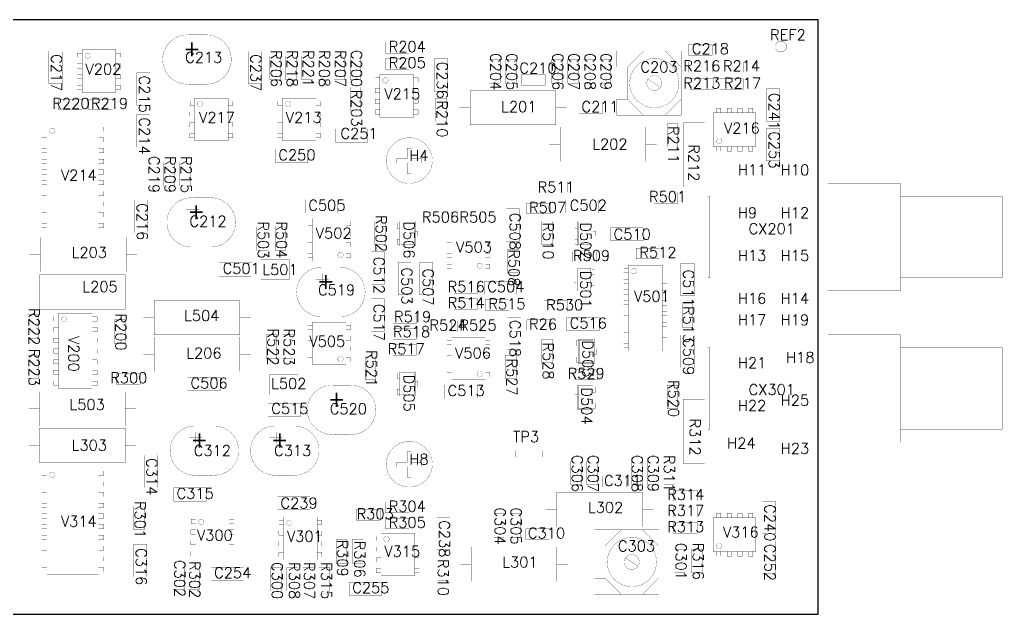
# Model space of a CAD drawing. Extents: x 2.2 to 14.8, y 5.5 to 8.3.
# Drawn here: x 10.248 to 14.835, y 5.501 to 8.276 of the extents above; entities that cross this region are included whole.
import ezdxf

# ---------------------------------------------------------------- set-up
doc = ezdxf.new("R2010")
doc.units = 0
doc.header["$LTSCALE"] = 25
doc.layers.get('0').update_dxf_attribs({"linetype": 'CONTINUOUS'})
for name, color, linetype in [('BOARD-OUTLINE', 1, 'CONTINUOUS'), ('COMP-MIN-OUTLINE-WIDTH-1', 1, 'CONTINUOUS'), ('COMP-MIN-OUTLINE-WIDTH-2', 1, 'CONTINUOUS'), ('COMP-MIN-TEXT-WIDTH-1', 1, 'CONTINUOUS'), ('COMPONENT-NAME-MIN', 1, 'CONTINUOUS')]:
    doc.layers.add(name, color=color, linetype=linetype)
doc.styles.get("Standard").update_dxf_attribs({"font": 'simplex'})

# ---------------------------------------------------------------- blocks, each defined once
blk = doc.blocks.new('DISC')
at = {"const_width": 0.5}
blk.add_lwpolyline([(0, 0.25, 1), (0, -0.25, 1)], format="xyb", close=True, dxfattribs=at)
blk = doc.blocks.new('174', base_point=(1.02, 1.03))
at = {"layer": 'COMP-MIN-OUTLINE-WIDTH-2', "const_width": 0.001}
for points in [[(1.005, 1.055), (1.115, 1.055)], [(1.005, 1.005), (1.005, 1.055)], [(1.115, 1.055), (1.115, 1.005)], [(1.115, 1.005), (1.005, 1.005)]]:
    blk.add_lwpolyline(points, dxfattribs=at)
at = {"layer": 'COMP-MIN-OUTLINE-WIDTH-2', "xscale": 0.001, "yscale": 0.001}
for p in [(1.005, 1.055), (1.005, 1.055), (1.115, 1.055), (1.005, 1.005), (1.115, 1.005)]:
    blk.add_blockref('DISC', p, dxfattribs=at)
blk = doc.blocks.new('218', base_point=(2.075, 2.125))
at = {"layer": 'COMP-MIN-OUTLINE-WIDTH-1', "const_width": 0.001}
for points in [[(2.075, 2.2), (2.15, 2.275)], [(2.325, 2.2), (2.25, 2.275)], [(2.075, 2.05), (2.15, 1.975)], [(2.25, 1.975), (2.325, 2.05)]]:
    blk.add_lwpolyline(points, dxfattribs=at)
at = {"layer": 'COMP-MIN-OUTLINE-WIDTH-2', "const_width": 0.001}
for points in [[(2.325, 2.275), (2.025, 2.275)], [(2.025, 2.275), (2.025, 2.2)], [(2.325, 1.975), (2.325, 2.275)], [(2.025, 2.2), (2.075, 2.2)], [(2.075, 2.2), (2.075, 2.05)], [(2.17, 2.145), (2.23, 2.105)], [(2.075, 2.05), (2.025, 2.05)], [(2.025, 2.05), (2.025, 1.975)], [(2.025, 1.975), (2.325, 1.975)]]:
    blk.add_lwpolyline(points, dxfattribs=at)
for points in [[(2.315, 2.125, 1), (2.085, 2.125)], [(2.2, 2.16, 1), (2.2, 2.09, 1)], [(2.2, 2.09, 1), (2.2, 2.16)], [(2.085, 2.125, 1), (2.315, 2.125, 1)]]:
    blk.add_lwpolyline(points, format="xyb", dxfattribs=at)
at = {"layer": 'COMP-MIN-OUTLINE-WIDTH-1', "xscale": 0.001, "yscale": 0.001}
for p in [(2.15, 2.275), (2.25, 2.275), (2.075, 2.2), (2.325, 2.2), (2.075, 2.05), (2.325, 2.05), (2.15, 1.975), (2.25, 1.975)]:
    blk.add_blockref('DISC', p, dxfattribs=at)
at = {"layer": 'COMP-MIN-OUTLINE-WIDTH-2', "xscale": 0.001, "yscale": 0.001}
for p in [(2.025, 2.275), (2.325, 2.275), (2.025, 2.2), (2.075, 2.2), (2.2, 2.16), (2.2, 2.16), (2.085, 2.125), (2.085, 2.125), (2.17, 2.145), (2.315, 2.125), (2.2, 2.09), (2.23, 2.105), (2.025, 2.05), (2.075, 2.05), (2.025, 1.975), (2.025, 1.975), (2.325, 1.975)]:
    blk.add_blockref('DISC', p, dxfattribs=at)
blk = doc.blocks.new('316', base_point=(2.075, 2.125))
at = {"layer": 'COMP-MIN-OUTLINE-WIDTH-1', "const_width": 0.001}
for points in [[(2.13, 2.24, 1), (2.13, 2.01)], [(2.22, 2.24, -1), (2.22, 2.01)]]:
    blk.add_lwpolyline(points, format="xyb", dxfattribs=at)
for points in [[(2.135, 2.24), (2.215, 2.24)], [(2.135, 2.21), (2.135, 2.16)], [(2.105, 2.185), (2.165, 2.185)], [(2.135, 2.01), (2.215, 2.01)]]:
    blk.add_lwpolyline(points, dxfattribs=at)
at = {"layer": 'COMP-MIN-OUTLINE-WIDTH-1', "xscale": 0.001, "yscale": 0.001}
for p in [(2.13, 2.24), (2.135, 2.24), (2.135, 2.21), (2.215, 2.24), (2.22, 2.24), (2.105, 2.185), (2.135, 2.16), (2.165, 2.185), (2.13, 2.01), (2.135, 2.01), (2.215, 2.01), (2.22, 2.01)]:
    blk.add_blockref('DISC', p, dxfattribs=at)
at = {"layer": 'COMP-MIN-TEXT-WIDTH-1'}
blk.add_text('+', height=0.075, dxfattribs=at).set_placement((2.11, 2.14))
blk = doc.blocks.new('385', base_point=(1.025, 1.025))
at = {"layer": 'COMP-MIN-OUTLINE-WIDTH-2', "const_width": 0.001}
for points in [[(1.007, 1.056), (1.158, 1.056)], [(1.007, 0.994), (1.007, 1.056)], [(1.158, 1.056), (1.158, 0.994)], [(1.158, 0.994), (1.007, 0.994)]]:
    blk.add_lwpolyline(points, dxfattribs=at)
at = {"layer": 'COMP-MIN-OUTLINE-WIDTH-2', "xscale": 0.001, "yscale": 0.001}
for p in [(1.007, 1.056), (1.007, 1.056), (1.158, 1.056), (1.007, 0.994), (1.158, 0.994)]:
    blk.add_blockref('DISC', p, dxfattribs=at)
blk = doc.blocks.new('72', base_point=(2.1, 2.25))
at = {"layer": 'COMP-MIN-OUTLINE-WIDTH-1', "const_width": 0.001}
for points in [[(2.11, 2.9), (2.11, 3.375)], [(2.11, 3.375), (2.49, 3.375)], [(2.49, 3.375), (2.49, 2.9)], [(2.05, 2.56), (2.05, 2.9)], [(2.05, 2.9), (2.55, 2.9)], [(2.55, 2.9), (2.55, 2.56)], [(2.01, 2), (2.01, 2.56)], [(2.01, 2.56), (2.59, 2.56)], [(2.59, 2.56), (2.59, 2)], [(2.11, 2), (2.01, 2)], [(2.49, 2.01), (2.11, 2.01)], [(2.11, 2.01), (2.11, 2)], [(2.49, 2), (2.49, 2.01)], [(2.59, 2), (2.49, 2)]]:
    blk.add_lwpolyline(points, dxfattribs=at)
at = {"layer": 'COMP-MIN-OUTLINE-WIDTH-1', "xscale": 0.001, "yscale": 0.001}
for p in [(2.11, 3.375), (2.49, 3.375), (2.05, 2.9), (2.11, 2.9), (2.49, 2.9), (2.55, 2.9), (2.01, 2.56), (2.05, 2.56), (2.55, 2.56), (2.59, 2.56), (2.59, 2.56), (2.01, 2), (2.11, 2.01), (2.11, 2), (2.49, 2.01), (2.49, 2), (2.59, 2)]:
    blk.add_blockref('DISC', p, dxfattribs=at)
blk = doc.blocks.new('429', base_point=(1.02, 1.105))
at = {"layer": 'COMP-MIN-OUTLINE-WIDTH-2', "const_width": 0.001}
for points in [[(1.008, 1.099), (1.008, 1.11)], [(1.008, 1.11), (1.032, 1.11)], [(1.032, 1.11), (1.032, 1.099)], [(1.083, 1.099), (1.083, 1.11)], [(1.083, 1.11), (1.107, 1.11)], [(1.107, 1.11), (1.107, 1.099)], [(1, 1.099), (1.115, 1.099)], [(1, 1.026), (1, 1.099)], [(1.005, 1.094), (1.005, 1.031)], [(1.11, 1.094), (1.005, 1.094)], [(1.11, 1.031), (1.11, 1.094)], [(1.115, 1.099), (1.115, 1.026)], [(1.115, 1.026), (1, 1.026)], [(1.005, 1.031), (1.11, 1.031)], [(1.045, 1.026), (1.045, 1.015)], [(1.045, 1.015), (1.069, 1.015)], [(1.069, 1.015), (1.069, 1.026)]]:
    blk.add_lwpolyline(points, dxfattribs=at)
at = {"layer": 'COMP-MIN-OUTLINE-WIDTH-2', "xscale": 0.001, "yscale": 0.001}
for p in [(1.008, 1.11), (1.032, 1.11), (1.083, 1.11), (1.107, 1.11), (1, 1.099), (1, 1.099), (1.005, 1.094), (1.005, 1.094), (1.008, 1.099), (1.032, 1.099), (1.083, 1.099), (1.107, 1.099), (1.11, 1.094), (1.115, 1.099), (1, 1.026), (1.005, 1.031), (1.045, 1.026), (1.045, 1.015), (1.069, 1.026), (1.069, 1.015), (1.11, 1.031), (1.115, 1.026)]:
    blk.add_blockref('DISC', p, dxfattribs=at)
blk = doc.blocks.new('0', base_point=(2.075, 2.075))
at = {"layer": 'COMP-MIN-OUTLINE-WIDTH-1', "const_width": 0.001}
for points in [[(2.183, 2.075, 1), (1.967, 2.075)], [(1.967, 2.075, 0.973), (2.183, 2.075, 1)]]:
    blk.add_lwpolyline(points, format="xyb", dxfattribs=at)
for points in [[(2.085, 2.134), (2.065, 2.134)], [(2.065, 2.134), (2.065, 2.085)], [(2.085, 2.085), (2.085, 2.134)], [(2.016, 2.085), (2.016, 2.065)], [(2.065, 2.085), (2.016, 2.085)], [(2.016, 2.065), (2.065, 2.065)], [(2.065, 2.065), (2.065, 2.016)], [(2.134, 2.085), (2.085, 2.085)], [(2.085, 2.016), (2.085, 2.065)], [(2.085, 2.065), (2.134, 2.065)], [(2.134, 2.065), (2.134, 2.085)], [(2.065, 2.016), (2.085, 2.016)]]:
    blk.add_lwpolyline(points, dxfattribs=at)
at = {"layer": 'COMP-MIN-OUTLINE-WIDTH-1', "xscale": 0.001, "yscale": 0.001}
for p in [(2.065, 2.134), (2.085, 2.134), (1.967, 2.075), (1.967, 2.075), (2.016, 2.085), (2.016, 2.085), (2.016, 2.065), (2.065, 2.085), (2.065, 2.065), (2.085, 2.085), (2.085, 2.065), (2.134, 2.085), (2.134, 2.065), (2.183, 2.075), (2.065, 2.016), (2.085, 2.016)]:
    blk.add_blockref('DISC', p, dxfattribs=at)
blk = doc.blocks.new('543', base_point=(2.05, 2.05))
at = {"layer": 'COMP-MIN-OUTLINE-WIDTH-2', "const_width": 0.001}
for points in [[(2.1, 2.13), (2.1, 1.97)], [(2.5, 2.13), (2.1, 2.13)], [(2.5, 1.97), (2.5, 2.13)], [(2.05, 2.05), (2.1, 2.05)], [(2.5, 2.05), (2.55, 2.05)], [(2.1, 1.97), (2.5, 1.97)]]:
    blk.add_lwpolyline(points, dxfattribs=at)
at = {"layer": 'COMP-MIN-OUTLINE-WIDTH-2', "xscale": 0.001, "yscale": 0.001}
for p in [(2.1, 2.13), (2.1, 2.13), (2.5, 2.13), (2.05, 2.05), (2.1, 2.05), (2.5, 2.05), (2.55, 2.05), (2.1, 1.97), (2.5, 1.97)]:
    blk.add_blockref('DISC', p, dxfattribs=at)
blk = doc.blocks.new('590', base_point=(0.855, 1.045))
at = {"layer": 'COMP-MIN-OUTLINE-WIDTH-2', "const_width": 0.001}
for points in [[(0.849, 1.092), (0.981, 1.092)], [(0.849, 0.998), (0.849, 1.092)], [(0.981, 1.092), (0.981, 0.998)], [(0.981, 0.998), (0.849, 0.998)]]:
    blk.add_lwpolyline(points, dxfattribs=at)
at = {"layer": 'COMP-MIN-OUTLINE-WIDTH-2', "xscale": 0.001, "yscale": 0.001}
for p in [(0.849, 1.092), (0.849, 1.092), (0.981, 1.092), (0.849, 0.998), (0.981, 0.998)]:
    blk.add_blockref('DISC', p, dxfattribs=at)
blk = doc.blocks.new('634', base_point=(2.05, 2.05))
at = {"layer": 'COMP-MIN-OUTLINE-WIDTH-1', "const_width": 0.001}
for points in [[(2.1, 2.05), (2.1, 2.1)], [(2.1, 2.1), (2.4, 2.1)], [(2.4, 2.1), (2.4, 2.05)], [(2.05, 2.05), (2.1, 2.05)], [(2.1, 2.05), (2.1, 2)], [(2.4, 2.05), (2.445, 2.05)], [(2.4, 2), (2.4, 2.05)], [(2.1, 2), (2.4, 2)]]:
    blk.add_lwpolyline(points, dxfattribs=at)
at = {"layer": 'COMP-MIN-OUTLINE-WIDTH-1', "xscale": 0.001, "yscale": 0.001}
for p in [(2.1, 2.1), (2.4, 2.1), (2.05, 2.05), (2.1, 2.05), (2.1, 2.05), (2.4, 2.05), (2.4, 2.05), (2.445, 2.05), (2.1, 2), (2.4, 2)]:
    blk.add_blockref('DISC', p, dxfattribs=at)
blk = doc.blocks.new('5095', base_point=(2, 2))
at = {"layer": 'COMP-MIN-OUTLINE-WIDTH-1', "const_width": 0.001}
for points in [[(1.975, 2.01), (1.989, 2.024)], [(1.989, 2.024), (2.011, 2.024)], [(2.011, 2.024), (2.025, 2.01)], [(1.975, 1.99), (1.975, 2.01)], [(1.989, 1.976), (1.975, 1.99)], [(2.012, 1.976), (1.989, 1.976)], [(2.025, 1.99), (2.012, 1.976)], [(2.025, 2.01), (2.025, 1.99)]]:
    blk.add_lwpolyline(points, dxfattribs=at)
at = {"layer": 'COMP-MIN-OUTLINE-WIDTH-2', "const_width": 0.001}
for points in [[(1.989, 2.024), (1.975, 2.01)], [(2.011, 2.024), (1.989, 2.024)], [(2.025, 2.01), (2.011, 2.024)], [(1.975, 2.01), (1.975, 1.99)], [(1.975, 1.99), (1.989, 1.976)], [(1.989, 1.976), (2.012, 1.976)], [(2.012, 1.976), (2.025, 1.99)], [(2.025, 1.99), (2.025, 2.01)]]:
    blk.add_lwpolyline(points, dxfattribs=at)
at = {"layer": 'COMP-MIN-OUTLINE-WIDTH-1', "xscale": 0.001, "yscale": 0.001}
for p in [(1.989, 2.024), (2.011, 2.024), (1.975, 2.01), (1.975, 1.99), (1.975, 1.99), (1.989, 1.976), (2.012, 1.976), (2.025, 2.01), (2.025, 1.99)]:
    blk.add_blockref('DISC', p, dxfattribs=at)
at = {"layer": 'COMP-MIN-OUTLINE-WIDTH-2', "xscale": 0.001, "yscale": 0.001}
for p in [(1.989, 2.024), (2.011, 2.024), (1.975, 2.01), (1.975, 2.01), (1.975, 1.99), (1.989, 1.976), (2.012, 1.976), (2.025, 2.01), (2.025, 1.99)]:
    blk.add_blockref('DISC', p, dxfattribs=at)
blk = doc.blocks.new('5166', base_point=(2.075, 2.075))
at = {"layer": 'COMP-MIN-OUTLINE-WIDTH-2', "const_width": 0.001}
for points in [[(2.01, 2.09), (2.01, 2.06)], [(2.14, 2.09), (2.01, 2.09)], [(2.14, 2.06), (2.14, 2.09)], [(2.01, 2.06), (2.14, 2.06)]]:
    blk.add_lwpolyline(points, dxfattribs=at)
at = {"layer": 'COMP-MIN-OUTLINE-WIDTH-2', "xscale": 0.001, "yscale": 0.001}
for p in [(2.01, 2.09), (2.01, 2.09), (2.14, 2.09), (2.01, 2.06), (2.14, 2.06)]:
    blk.add_blockref('DISC', p, dxfattribs=at)
blk = doc.blocks.new('838', base_point=(1.025, 1.04))
at = {"layer": 'COMP-MIN-OUTLINE-WIDTH-1', "const_width": 0.001}
for points in [[(1.04, 1.08, 1), (1.015, 1.08)], [(1.015, 1.08, 0.965), (1.04, 1.08, 1)]]:
    blk.add_lwpolyline(points, format="xyb", dxfattribs=at)
blk.add_lwpolyline([(1, 1.054), (1.35, 1.054)], dxfattribs=at)
at = {"layer": 'COMP-MIN-OUTLINE-WIDTH-2', "const_width": 0.001}
for points in [[(1, 1.212), (1.35, 1.212)], [(1, 1.212), (1, 1.054)], [(1.016, 1.212), (1.016, 1.234)], [(1.016, 1.234), (1.036, 1.234)], [(1.036, 1.234), (1.036, 1.212)], [(1.064, 1.212), (1.064, 1.234)], [(1.064, 1.234), (1.084, 1.234)], [(1.084, 1.234), (1.084, 1.212)], [(1.116, 1.212), (1.116, 1.234)], [(1.116, 1.234), (1.136, 1.234)], [(1.136, 1.234), (1.136, 1.212)], [(1.166, 1.212), (1.166, 1.234)], [(1.166, 1.234), (1.186, 1.234)], [(1.166, 1.212), (1.166, 1.234)], [(1.166, 1.234), (1.186, 1.234)], [(1.186, 1.234), (1.186, 1.212)], [(1.186, 1.234), (1.186, 1.212)], [(1.216, 1.212), (1.216, 1.234)], [(1.216, 1.234), (1.236, 1.234)], [(1.236, 1.234), (1.236, 1.212)], [(1.266, 1.212), (1.266, 1.234)], [(1.266, 1.234), (1.286, 1.234)], [(1.286, 1.234), (1.286, 1.212)], [(1.316, 1.212), (1.316, 1.234)], [(1.316, 1.234), (1.336, 1.234)], [(1.336, 1.234), (1.336, 1.212)], [(1.35, 1.212), (1.35, 1.054)], [(1.015, 1.032), (1.015, 1.054)], [(1.035, 1.032), (1.015, 1.032)], [(1.035, 1.054), (1.035, 1.032)], [(1.065, 1.032), (1.065, 1.054)], [(1.085, 1.032), (1.065, 1.032)], [(1.085, 1.054), (1.085, 1.032)], [(1.115, 1.032), (1.115, 1.054)], [(1.135, 1.032), (1.115, 1.032)], [(1.135, 1.054), (1.135, 1.032)], [(1.165, 1.032), (1.165, 1.054)], [(1.185, 1.032), (1.165, 1.032)], [(1.185, 1.054), (1.185, 1.032)], [(1.215, 1.032), (1.215, 1.054)], [(1.235, 1.032), (1.215, 1.032)], [(1.235, 1.054), (1.235, 1.032)], [(1.265, 1.032), (1.265, 1.054)], [(1.285, 1.032), (1.265, 1.032)], [(1.285, 1.054), (1.285, 1.032)], [(1.315, 1.032), (1.315, 1.054)], [(1.335, 1.032), (1.315, 1.032)], [(1.335, 1.054), (1.335, 1.032)]]:
    blk.add_lwpolyline(points, dxfattribs=at)
at = {"layer": 'COMP-MIN-OUTLINE-WIDTH-1', "xscale": 0.001, "yscale": 0.001}
for p in [(1.015, 1.08), (1.015, 1.08), (1.04, 1.08), (1, 1.054), (1.35, 1.054)]:
    blk.add_blockref('DISC', p, dxfattribs=at)
at = {"layer": 'COMP-MIN-OUTLINE-WIDTH-2', "xscale": 0.001, "yscale": 0.001}
for p in [(1, 1.212), (1, 1.212), (1.016, 1.234), (1.016, 1.212), (1.036, 1.234), (1.036, 1.212), (1.064, 1.234), (1.064, 1.212), (1.084, 1.234), (1.084, 1.212), (1.116, 1.234), (1.116, 1.212), (1.136, 1.234), (1.136, 1.212), (1.166, 1.234), (1.166, 1.234), (1.166, 1.212), (1.166, 1.212), (1.186, 1.234), (1.186, 1.234), (1.186, 1.212), (1.186, 1.212), (1.216, 1.234), (1.216, 1.212), (1.236, 1.234), (1.236, 1.212), (1.266, 1.234), (1.266, 1.212), (1.286, 1.234), (1.286, 1.212), (1.316, 1.234), (1.316, 1.212), (1.336, 1.234), (1.336, 1.212), (1.35, 1.212), (1.35, 1.212), (1, 1.054), (1.015, 1.054), (1.015, 1.032), (1.035, 1.054), (1.035, 1.032), (1.065, 1.054), (1.065, 1.032), (1.085, 1.054), (1.085, 1.032), (1.115, 1.054), (1.115, 1.032), (1.135, 1.054), (1.135, 1.032), (1.165, 1.054), (1.165, 1.032), (1.185, 1.054), (1.185, 1.032), (1.215, 1.054), (1.215, 1.032), (1.235, 1.054), (1.235, 1.032), (1.265, 1.054), (1.265, 1.032), (1.285, 1.054), (1.285, 1.032), (1.315, 1.054), (1.315, 1.032), (1.335, 1.054), (1.335, 1.032), (1.35, 1.054)]:
    blk.add_blockref('DISC', p, dxfattribs=at)
blk = doc.blocks.new('1838', base_point=(1.025, 1.04))
at = {"layer": 'COMP-MIN-OUTLINE-WIDTH-1', "const_width": 0.001}
for points in [[(1, 1.211), (1.199, 1.211)], [(1, 1.054), (1, 1.211)], [(1.199, 1.211), (1.199, 1.054)], [(1.199, 1.054), (1, 1.054)]]:
    blk.add_lwpolyline(points, dxfattribs=at)
for points in [[(1.04, 1.08, 1), (1.015, 1.08)], [(1.015, 1.08, 1), (1.04, 1.08, 1)]]:
    blk.add_lwpolyline(points, format="xyb", dxfattribs=at)
at = {"layer": 'COMP-MIN-OUTLINE-WIDTH-2', "const_width": 0.001}
for points in [[(1.035, 1.233), (1.015, 1.233)], [(1.015, 1.233), (1.015, 1.211)], [(1.035, 1.211), (1.035, 1.233)], [(1.065, 1.211), (1.065, 1.233)], [(1.065, 1.233), (1.085, 1.233)], [(1.085, 1.233), (1.085, 1.211)], [(1.115, 1.211), (1.115, 1.233)], [(1.115, 1.233), (1.135, 1.233)], [(1.135, 1.233), (1.135, 1.211)], [(1.165, 1.211), (1.165, 1.233)], [(1.165, 1.233), (1.185, 1.233)], [(1.185, 1.233), (1.185, 1.211)], [(1.015, 1.054), (1.015, 1.033)], [(1.015, 1.033), (1.035, 1.033)], [(1.035, 1.033), (1.035, 1.054)], [(1.065, 1.054), (1.065, 1.032)], [(1.065, 1.032), (1.085, 1.032)], [(1.085, 1.032), (1.085, 1.054)], [(1.115, 1.054), (1.115, 1.032)], [(1.115, 1.032), (1.135, 1.032)], [(1.135, 1.032), (1.135, 1.054)], [(1.165, 1.054), (1.165, 1.032)], [(1.165, 1.032), (1.185, 1.032)], [(1.185, 1.032), (1.185, 1.054)]]:
    blk.add_lwpolyline(points, dxfattribs=at)
at = {"layer": 'COMP-MIN-OUTLINE-WIDTH-1', "xscale": 0.001, "yscale": 0.001}
for p in [(1, 1.211), (1, 1.211), (1.199, 1.211), (1.015, 1.08), (1.015, 1.08), (1.04, 1.08), (1, 1.054), (1.199, 1.054)]:
    blk.add_blockref('DISC', p, dxfattribs=at)
at = {"layer": 'COMP-MIN-OUTLINE-WIDTH-2', "xscale": 0.001, "yscale": 0.001}
for p in [(1.015, 1.233), (1.015, 1.211), (1.035, 1.233), (1.035, 1.211), (1.065, 1.233), (1.065, 1.211), (1.085, 1.233), (1.085, 1.211), (1.115, 1.233), (1.115, 1.211), (1.135, 1.233), (1.135, 1.211), (1.165, 1.233), (1.165, 1.211), (1.185, 1.233), (1.185, 1.211), (1.015, 1.054), (1.015, 1.033), (1.035, 1.054), (1.035, 1.033), (1.065, 1.054), (1.065, 1.032), (1.085, 1.054), (1.085, 1.032), (1.115, 1.054), (1.115, 1.032), (1.135, 1.054), (1.135, 1.032), (1.165, 1.054), (1.165, 1.032), (1.185, 1.054), (1.185, 1.032)]:
    blk.add_blockref('DISC', p, dxfattribs=at)
blk = doc.blocks.new('3741', base_point=(1.025, 1.04))
at = {"layer": 'COMP-MIN-OUTLINE-WIDTH-1', "const_width": 0.001}
for points in [[(1.5, 1.315), (0.998, 1.315)], [(0.998, 1.315), (0.998, 1.075)], [(1.5, 1.075), (1.5, 1.315)], [(0.998, 1.075), (1.5, 1.075)]]:
    blk.add_lwpolyline(points, dxfattribs=at)
for points in [[(1.045, 1.1, 1), (1.02, 1.1)], [(1.02, 1.1, 1), (1.045, 1.1, 1)]]:
    blk.add_lwpolyline(points, format="xyb", dxfattribs=at)
at = {"layer": 'COMP-MIN-OUTLINE-WIDTH-2', "const_width": 0.001}
for points in [[(1.015, 1.315), (1.015, 1.34)], [(1.015, 1.34), (1.035, 1.34)], [(1.035, 1.34), (1.035, 1.315)], [(1.065, 1.315), (1.065, 1.34)], [(1.065, 1.34), (1.085, 1.34)], [(1.085, 1.34), (1.085, 1.315)], [(1.115, 1.316), (1.115, 1.34)], [(1.115, 1.34), (1.135, 1.34)], [(1.135, 1.34), (1.135, 1.316)], [(1.165, 1.315), (1.165, 1.34)], [(1.165, 1.34), (1.185, 1.34)], [(1.185, 1.34), (1.185, 1.315)], [(1.215, 1.315), (1.215, 1.34)], [(1.215, 1.34), (1.235, 1.34)], [(1.235, 1.34), (1.235, 1.315)], [(1.265, 1.315), (1.265, 1.34)], [(1.265, 1.34), (1.285, 1.34)], [(1.285, 1.34), (1.285, 1.315)], [(1.315, 1.315), (1.315, 1.34)], [(1.315, 1.34), (1.335, 1.34)], [(1.335, 1.34), (1.335, 1.315)], [(1.365, 1.315), (1.365, 1.34)], [(1.365, 1.34), (1.385, 1.34)], [(1.385, 1.34), (1.385, 1.315)], [(1.415, 1.315), (1.415, 1.34)], [(1.415, 1.34), (1.435, 1.34)], [(1.435, 1.34), (1.435, 1.315)], [(1.465, 1.315), (1.465, 1.34)], [(1.465, 1.34), (1.485, 1.34)], [(1.485, 1.34), (1.485, 1.315)], [(1.015, 1.05), (1.015, 1.075)], [(1.035, 1.075), (1.035, 1.05)], [(1.065, 1.05), (1.065, 1.075)], [(1.085, 1.075), (1.085, 1.05)], [(1.115, 1.05), (1.115, 1.075)], [(1.135, 1.075), (1.135, 1.05)], [(1.165, 1.05), (1.165, 1.075)], [(1.185, 1.075), (1.185, 1.05)], [(1.215, 1.05), (1.215, 1.075)], [(1.235, 1.075), (1.235, 1.05)], [(1.265, 1.05), (1.265, 1.075)], [(1.285, 1.075), (1.285, 1.05)], [(1.315, 1.05), (1.315, 1.075)], [(1.335, 1.075), (1.335, 1.05)], [(1.365, 1.05), (1.365, 1.075)], [(1.385, 1.075), (1.385, 1.05)], [(1.415, 1.05), (1.415, 1.075)], [(1.435, 1.075), (1.435, 1.05)], [(1.465, 1.05), (1.465, 1.075)], [(1.485, 1.075), (1.485, 1.05)], [(1.035, 1.05), (1.015, 1.05)], [(1.085, 1.05), (1.065, 1.05)], [(1.135, 1.05), (1.115, 1.05)], [(1.185, 1.05), (1.165, 1.05)], [(1.235, 1.05), (1.215, 1.05)], [(1.285, 1.05), (1.265, 1.05)], [(1.335, 1.05), (1.315, 1.05)], [(1.385, 1.05), (1.365, 1.05)], [(1.435, 1.05), (1.415, 1.05)], [(1.485, 1.05), (1.465, 1.05)]]:
    blk.add_lwpolyline(points, dxfattribs=at)
at = {"layer": 'COMP-MIN-OUTLINE-WIDTH-1', "xscale": 0.001, "yscale": 0.001}
for p in [(0.998, 1.315), (1.5, 1.315), (0.998, 1.075), (0.998, 1.075), (1.02, 1.1), (1.02, 1.1), (1.045, 1.1), (1.5, 1.075)]:
    blk.add_blockref('DISC', p, dxfattribs=at)
at = {"layer": 'COMP-MIN-OUTLINE-WIDTH-2', "xscale": 0.001, "yscale": 0.001}
for p in [(1.015, 1.34), (1.035, 1.34), (1.065, 1.34), (1.085, 1.34), (1.115, 1.34), (1.135, 1.34), (1.165, 1.34), (1.185, 1.34), (1.215, 1.34), (1.235, 1.34), (1.265, 1.34), (1.285, 1.34), (1.315, 1.34), (1.335, 1.34), (1.365, 1.34), (1.385, 1.34), (1.415, 1.34), (1.435, 1.34), (1.465, 1.34), (1.485, 1.34), (1.015, 1.315), (1.035, 1.315), (1.065, 1.315), (1.085, 1.315), (1.115, 1.316), (1.135, 1.316), (1.165, 1.315), (1.185, 1.315), (1.215, 1.315), (1.235, 1.315), (1.265, 1.315), (1.285, 1.315), (1.315, 1.315), (1.335, 1.315), (1.365, 1.315), (1.385, 1.315), (1.415, 1.315), (1.435, 1.315), (1.465, 1.315), (1.485, 1.315), (1.015, 1.075), (1.035, 1.075), (1.065, 1.075), (1.085, 1.075), (1.115, 1.075), (1.135, 1.075), (1.165, 1.075), (1.185, 1.075), (1.215, 1.075), (1.235, 1.075), (1.265, 1.075), (1.285, 1.075), (1.315, 1.075), (1.335, 1.075), (1.365, 1.075), (1.385, 1.075), (1.415, 1.075), (1.435, 1.075), (1.465, 1.075), (1.485, 1.075), (1.015, 1.05), (1.035, 1.05), (1.065, 1.05), (1.085, 1.05), (1.115, 1.05), (1.135, 1.05), (1.165, 1.05), (1.185, 1.05), (1.215, 1.05), (1.235, 1.05), (1.265, 1.05), (1.285, 1.05), (1.315, 1.05), (1.335, 1.05), (1.365, 1.05), (1.385, 1.05), (1.415, 1.05), (1.435, 1.05), (1.465, 1.05), (1.485, 1.05)]:
    blk.add_blockref('DISC', p, dxfattribs=at)
blk = doc.blocks.new('4049', base_point=(1.025, 1.04))
at = {"layer": 'COMP-MIN-OUTLINE-WIDTH-1', "const_width": 0.001}
blk.add_lwpolyline([(1, 1.212), (1, 1.054)], dxfattribs=at)
for points in [[(1.04, 1.08, 1), (1.015, 1.08)], [(1.015, 1.08, 1), (1.04, 1.08, 1)]]:
    blk.add_lwpolyline(points, format="xyb", dxfattribs=at)
at = {"layer": 'COMP-MIN-OUTLINE-WIDTH-2', "const_width": 0.001}
for points in [[(1, 1.212), (1.4, 1.212)], [(1.016, 1.212), (1.016, 1.234)], [(1.016, 1.234), (1.036, 1.234)], [(1.036, 1.234), (1.036, 1.212)], [(1.064, 1.212), (1.064, 1.234)], [(1.064, 1.234), (1.084, 1.234)], [(1.084, 1.234), (1.084, 1.212)], [(1.116, 1.212), (1.116, 1.234)], [(1.116, 1.234), (1.136, 1.234)], [(1.136, 1.234), (1.136, 1.212)], [(1.166, 1.212), (1.166, 1.234)], [(1.166, 1.234), (1.186, 1.234)], [(1.166, 1.212), (1.166, 1.234)], [(1.166, 1.234), (1.186, 1.234)], [(1.186, 1.234), (1.186, 1.212)], [(1.186, 1.234), (1.186, 1.212)], [(1.216, 1.212), (1.216, 1.234)], [(1.216, 1.234), (1.236, 1.234)], [(1.236, 1.234), (1.236, 1.212)], [(1.266, 1.212), (1.266, 1.234)], [(1.266, 1.234), (1.286, 1.234)], [(1.286, 1.234), (1.286, 1.212)], [(1.316, 1.212), (1.316, 1.234)], [(1.316, 1.234), (1.336, 1.234)], [(1.336, 1.234), (1.336, 1.212)], [(1.366, 1.212), (1.366, 1.234)], [(1.366, 1.234), (1.386, 1.234)], [(1.386, 1.234), (1.386, 1.212)], [(1.4, 1.212), (1.4, 1.054)], [(1, 1.054), (1.4, 1.054)], [(1.015, 1.032), (1.015, 1.054)], [(1.035, 1.032), (1.015, 1.032)], [(1.035, 1.054), (1.035, 1.032)], [(1.065, 1.032), (1.065, 1.054)], [(1.085, 1.032), (1.065, 1.032)], [(1.085, 1.054), (1.085, 1.032)], [(1.115, 1.032), (1.115, 1.054)], [(1.135, 1.032), (1.115, 1.032)], [(1.135, 1.054), (1.135, 1.032)], [(1.165, 1.032), (1.165, 1.054)], [(1.185, 1.032), (1.165, 1.032)], [(1.185, 1.054), (1.185, 1.032)], [(1.215, 1.032), (1.215, 1.054)], [(1.235, 1.032), (1.215, 1.032)], [(1.235, 1.054), (1.235, 1.032)], [(1.265, 1.032), (1.265, 1.054)], [(1.285, 1.032), (1.265, 1.032)], [(1.285, 1.054), (1.285, 1.032)], [(1.315, 1.032), (1.315, 1.054)], [(1.335, 1.032), (1.315, 1.032)], [(1.335, 1.054), (1.335, 1.032)], [(1.365, 1.032), (1.365, 1.054)], [(1.385, 1.032), (1.365, 1.032)], [(1.385, 1.054), (1.385, 1.032)]]:
    blk.add_lwpolyline(points, dxfattribs=at)
at = {"layer": 'COMP-MIN-OUTLINE-WIDTH-1', "xscale": 0.001, "yscale": 0.001}
for p in [(1, 1.212), (1.015, 1.08), (1.015, 1.08), (1.04, 1.08), (1, 1.054)]:
    blk.add_blockref('DISC', p, dxfattribs=at)
at = {"layer": 'COMP-MIN-OUTLINE-WIDTH-2', "xscale": 0.001, "yscale": 0.001}
for p in [(1, 1.212), (1.016, 1.234), (1.016, 1.212), (1.036, 1.234), (1.036, 1.212), (1.064, 1.234), (1.064, 1.212), (1.084, 1.234), (1.084, 1.212), (1.116, 1.234), (1.116, 1.212), (1.136, 1.234), (1.136, 1.212), (1.166, 1.234), (1.166, 1.234), (1.166, 1.212), (1.166, 1.212), (1.186, 1.234), (1.186, 1.234), (1.186, 1.212), (1.186, 1.212), (1.216, 1.234), (1.216, 1.212), (1.236, 1.234), (1.236, 1.212), (1.266, 1.234), (1.266, 1.212), (1.286, 1.234), (1.286, 1.212), (1.316, 1.234), (1.316, 1.212), (1.336, 1.234), (1.336, 1.212), (1.366, 1.234), (1.366, 1.212), (1.386, 1.234), (1.386, 1.212), (1.4, 1.212), (1.4, 1.212), (1, 1.054), (1.015, 1.054), (1.015, 1.032), (1.035, 1.054), (1.035, 1.032), (1.065, 1.054), (1.065, 1.032), (1.085, 1.054), (1.085, 1.032), (1.115, 1.054), (1.115, 1.032), (1.135, 1.054), (1.135, 1.032), (1.165, 1.054), (1.165, 1.032), (1.185, 1.054), (1.185, 1.032), (1.215, 1.054), (1.215, 1.032), (1.235, 1.054), (1.235, 1.032), (1.265, 1.054), (1.265, 1.032), (1.285, 1.054), (1.285, 1.032), (1.315, 1.054), (1.315, 1.032), (1.335, 1.054), (1.335, 1.032), (1.365, 1.054), (1.365, 1.032), (1.385, 1.054), (1.385, 1.032), (1.4, 1.054), (1.4, 1.054)]:
    blk.add_blockref('DISC', p, dxfattribs=at)

msp = doc.modelspace()

# ---------------------------------------------------------------- linework, layer by layer
at = {"layer": 'BOARD-OUTLINE'}
msp.add_lwpolyline([(2.243, 5.501), (2.243, 8.276), (13.973, 8.276), (13.973, 5.501), (2.239, 5.501)], dxfattribs=at)

# ---------------------------------------------------------------- block references
for name, p in [('316', (10.975, 8.09)), ('174', (11.97, 8.145)), ('5095', (13.8, 8.15)), ('218', (13.085, 7.98)), ('174', (11.97, 8.07)), ('174', (13.385, 8.055)), ('174', (13.53, 8.055)), ('174', (12.605, 7.995)), ('174', (13.39, 7.975)), ('174', (13.53, 7.975)), ('543', (12.3, 7.865)), ('174', (12.875, 7.865)), ('1838', (13.51, 7.67)), ('385', (11.74, 7.735)), ('543', (12.72, 7.695)), ('0', (12.066, 7.617)), ('174', (12.71, 7.495)), ('316', (10.995, 7.33)), ('385', (11.6, 7.405)), ('174', (12.63, 7.395)), ('174', (12.17, 7.355)), ('174', (12.305, 7.355)), ('543', (10.295, 7.18)), ('174', (12.845, 7.17)), ('316', (11.6, 7.005)), ('543', (10.29, 7.005)), ('385', (12.435, 7.025)), ('174', (12.29, 6.95)), ('543', (10.825, 6.885)), ('174', (12.71, 6.94)), ('174', (12.005, 6.885)), ('174', (12.005, 6.81)), ('174', (12.17, 6.845)), ('174', (12.305, 6.845)), ('174', (12.63, 6.85)), ('543', (10.825, 6.715)), ('385', (11.05, 6.575)), ('174', (12.85, 6.62)), ('316', (11.65, 6.455)), ('385', (12.25, 6.54)), ('543', (10.29, 6.46)), ('385', (11.425, 6.455)), ('316', (11.01, 6.265)), ('316', (11.385, 6.265)), ('543', (10.29, 6.29)), ('0', (12.066, 6.2)), ('5166', (12.625, 6.25)), ('174', (12.985, 6.12)), ('385', (10.985, 6.06)), ('543', (12.705, 5.99)), ('174', (13.315, 6.055)), ('174', (11.97, 6)), ('174', (11.835, 5.965)), ('174', (13.315, 5.98)), ('1838', (13.51, 5.78)), ('174', (11.97, 5.925)), ('174', (12.625, 5.875)), ('218', (12.98, 5.745)), ('543', (12.305, 5.735)), ('385', (11.805, 5.62))]:
    msp.add_blockref(name, p)
for name, p, rotation in [('385', (10.415, 8.11), 270), ('1838', (10.525, 8.11), 270), ('385', (11.345, 7.995), 90), ('174', (13.465, 8.135), 180), ('174', (11.44, 8.09), 270), ('174', (11.515, 8.09), 270), ('174', (11.59, 8.01), 90), ('174', (11.665, 8.01), 90), ('174', (11.74, 8.01), 90), ('174', (11.815, 8.01), 90), ('385', (12.215, 7.96), 90), ('174', (12.465, 7.995), 90), ('174', (12.54, 7.995), 90), ('174', (12.755, 7.995), 90), ('174', (12.83, 7.995), 90), ('174', (12.905, 7.995), 90), ('174', (12.98, 7.995), 90), ('385', (10.825, 8.01), 270), ('1838', (11.915, 7.995), 270), ('174', (11.815, 7.865), 90), ('385', (13.765, 7.82), 90), ('174', (10.525, 7.88), 180), ('174', (10.665, 7.88), 180), ('1838', (11.05, 7.885), 270), ('1838', (11.46, 7.885), 270), ('174', (12.215, 7.895), 270), ('634', (13.395, 7.845), 270), ('385', (10.825, 7.7), 90), ('3741', (10.34, 7.765), 270), ('174', (13.295, 7.695), 90), ('385', (13.765, 7.75), 270), ('385', (11.575, 7.64), 180), ('174', (10.87, 7.515), 90), ('174', (10.945, 7.595), 270), ('174', (11.02, 7.595), 270), ('72', (13.709, 7.461), 270), ('385', (10.815, 7.415), 270), ('385', (12.93, 7.405), 180), ('174', (13.305, 7.445), 180), ('385', (12.55, 7.26), 90), ('1838', (11.785, 7.175), 90), ('174', (11.38, 7.215), 90), ('174', (11.465, 7.295), 270), ('174', (11.93, 7.24), 90), ('429', (12.015, 7.24), 90), ('1838', (12.435, 7.125), 90), ('174', (12.71, 7.32), 270), ('429', (12.845, 7.24), 90), ('385', (13.14, 7.275), 180), ('174', (12.55, 7.19), 270), ('174', (13.22, 7.185), 180), ('590', (11.5, 7.11), 180), ('385', (11.92, 7.175), 270), ('385', (11.311, 7.11), 180), ('385', (12.045, 7.01), 90), ('385', (12.145, 7.01), 90), ('429', (12.925, 7.1), 270), ('4049', (13.075, 7.105), 270), ('385', (13.365, 7.005), 90), ('174', (12.37, 7.025), 180), ('385', (11.92, 6.84), 90), ('174', (12.515, 6.945), 180), ('174', (13.365, 6.855), 90), ('174', (10.31, 6.885), 270), ('838', (10.415, 6.88), 270), ('385', (12.555, 6.755), 90), ('385', (12.935, 6.855), 180), ('174', (10.715, 6.86), 270), ('1838', (11.785, 6.69), 90), ('72', (13.709, 6.755), 270), ('174', (11.423, 6.71), 90), ('174', (11.5, 6.79), 270), ('1838', (12.435, 6.62), 90), ('385', (13.365, 6.67), 90), ('174', (12.085, 6.735), 180), ('174', (12.71, 6.77), 270), ('429', (12.85, 6.69), 90), ('174', (10.31, 6.695), 270), ('174', (11.885, 6.69), 270), ('174', (12.54, 6.695), 270), ('174', (10.795, 6.6), 180), ('590', (11.541, 6.573), 180), ('429', (12.015, 6.54), 90), ('429', (12.93, 6.55), 270), ('174', (13.295, 6.555), 270), ('634', (13.395, 6.155), 90), ('385', (10.86, 6.11), 90), ('174', (12.845, 6.12), 90), ('174', (12.92, 6.12), 90), ('174', (13.13, 6.12), 90), ('174', (13.205, 6.12), 90), ('174', (13.28, 6.12), 90), ('3741', (10.34, 6.16), 270), ('385', (11.585, 6.02), 180), ('385', (13.745, 5.895), 90), ('174', (10.805, 5.99), 270), ('174', (12.485, 5.875), 90), ('174', (12.56, 5.875), 90), ('1838', (11.055, 5.935), 270), ('1838', (11.465, 5.93), 270), ('385', (12.225, 5.82), 90), ('174', (13.395, 5.905), 180), ('1838', (11.92, 5.855), 270), ('385', (10.81, 5.81), 270), ('174', (11.75, 5.835), 270), ('174', (11.825, 5.835), 270), ('385', (13.745, 5.825), 270), ('174', (13.33, 5.79), 270), ('174', (13.41, 5.71), 90), ('174', (12.225, 5.755), 270), ('174', (10.99, 5.71), 270), ('174', (11.06, 5.63), 90), ('385', (11.275, 5.69), 180), ('174', (11.445, 5.625), 90), ('174', (11.52, 5.625), 90), ('174', (11.595, 5.625), 90), ('174', (11.67, 5.625), 90)]:
    msp.add_blockref(name, p, dxfattribs=dict(rotation=rotation))

# ---------------------------------------------------------------- texts
at = {"layer": 'COMPONENT-NAME-MIN'}
for s, p in [('REF2', (13.75, 8.18)), ('R204', (11.97, 8.125)), ('C218', (13.385, 8.115)), ('C213', (11.02, 8.075)), ('R205', (11.97, 8.05)), ('C210', (12.58, 8.025)), ('C203', (13.145, 8.03)), ('R216', (13.345, 8.035)), ('R214', (13.53, 8.035)), ('V202', (10.555, 8.02)), ('R213', (13.345, 7.955)), ('R217', (13.535, 7.955)), ('V215', (11.95, 7.905)), ('R220', (10.4, 7.86)), ('R219', (10.58, 7.86)), ('L201', (12.495, 7.845)), ('C211', (12.87, 7.845)), ('V217', (11.085, 7.795)), ('V213', (11.49, 7.795)), ('C251', (11.745, 7.72)), ('V216', (13.535, 7.745)), ('L202', (12.92, 7.67)), ('C250', (11.455, 7.62)), ('H4', (12.066, 7.617)), ('V214', (10.44, 7.525)), ('H11', (13.6, 7.55)), ('H10', (13.8, 7.55)), ('R511', (12.665, 7.47)), ('C505', (11.595, 7.385)), ('C502', (12.815, 7.385)), ('R501', (13.185, 7.425)), ('R507', (12.625, 7.375)), ('H9', (13.6, 7.35)), ('H12', (13.8, 7.35)), ('C212', (11.04, 7.31)), ('R506', (12.125, 7.33)), ('R505', (12.3, 7.33)), ('V502', (11.63, 7.255)), ('C510', (13.02, 7.25)), ('CX201', (13.65, 7.275)), ('L203', (10.49, 7.165)), ('V503', (12.285, 7.19)), ('R512', (13.14, 7.165)), ('R509', (12.83, 7.15)), ('H13', (13.6, 7.15)), ('H15', (13.8, 7.15)), ('C501', (11.195, 7.09)), ('L501', (11.38, 7.085)), ('L205', (10.54, 7.005)), ('C519', (11.64, 6.99)), ('R516', (12.245, 7.005)), ('C504', (12.43, 7.005)), ('R514', (12.245, 6.93)), ('R515', (12.435, 6.925)), ('V501', (13.115, 6.96)), ('H16', (13.6, 6.95)), ('H14', (13.8, 6.95)), ('R530', (12.705, 6.92)), ('L504', (11.015, 6.87)), ('R519', (11.995, 6.865)), ('C516', (12.815, 6.835)), ('H17', (13.6, 6.85)), ('H19', (13.8, 6.85)), ('R518', (11.99, 6.795)), ('R524', (12.16, 6.825)), ('R525', (12.3, 6.825)), ('R26', (12.625, 6.83)), ('V505', (11.6, 6.75)), ('L206', (11.025, 6.695)), ('R517', (11.965, 6.715)), ('V506', (12.28, 6.695)), ('H21', (13.6, 6.65)), ('H18', (13.825, 6.675)), ('R300', (10.67, 6.58)), ('R529', (12.805, 6.6)), ('C506', (11.045, 6.555)), ('L502', (11.421, 6.553)), ('C513', (12.245, 6.52)), ('CX301', (13.65, 6.525)), ('H25', (13.8, 6.475)), ('L503', (10.48, 6.455)), ('C515', (11.422, 6.436)), ('C520', (11.695, 6.435)), ('H22', (13.6, 6.45)), ('TP3', (12.55, 6.305)), ('L303', (10.49, 6.265)), ('C312', (11.06, 6.24)), ('C313', (11.435, 6.24)), ('H24', (13.55, 6.275)), ('H23', (13.8, 6.25)), ('H8', (12.066, 6.2)), ('C311', (12.975, 6.1)), ('C315', (10.98, 6.04)), ('R314', (13.27, 6.035)), ('C239', (11.465, 5.995)), ('R304', (11.97, 5.98)), ('L302', (12.9, 5.975)), ('R317', (13.27, 5.96)), ('R303', (11.82, 5.945)), ('V314', (10.44, 5.91)), ('R305', (11.97, 5.905)), ('R313', (13.27, 5.885)), ('V300', (11.075, 5.845)), ('V301', (11.495, 5.84)), ('C310', (12.62, 5.855)), ('V316', (13.53, 5.86)), ('C303', (13.04, 5.795)), ('V315', (11.95, 5.77)), ('L301', (12.5, 5.72)), ('C254', (11.155, 5.67)), ('C255', (11.8, 5.6))]:
    msp.add_text(s, height=0.05, dxfattribs=at).set_placement(p)
for s, p in [('R206', (11.42, 8.135)), ('R218', (11.495, 8.135)), ('R221', (11.57, 8.135)), ('R208', (11.645, 8.135)), ('R207', (11.72, 8.135)), ('C200', (11.795, 8.135)), ('C217', (10.395, 8.115)), ('C237', (11.325, 8.115)), ('C236', (12.195, 8.08)), ('C204', (12.445, 8.12)), ('C205', (12.52, 8.12)), ('C206', (12.735, 8.12)), ('C207', (12.81, 8.12)), ('C208', (12.885, 8.12)), ('C209', (12.96, 8.12)), ('C215', (10.805, 8.015)), ('R203', (11.795, 7.95)), ('R210', (12.195, 7.9)), ('C241', (13.745, 7.935)), ('C214', (10.805, 7.82)), ('R211', (13.275, 7.78)), ('C253', (13.745, 7.755)), ('R212', (13.37, 7.695)), ('C219', (10.85, 7.64)), ('R209', (10.925, 7.64)), ('R215', (11, 7.64)), ('C216', (10.795, 7.42)), ('R502', (11.91, 7.365)), ('C508', (12.535, 7.375)), ('R503', (11.36, 7.335)), ('R504', (11.445, 7.335)), ('D506', (12.04, 7.335)), ('R510', (12.69, 7.33)), ('D502', (12.865, 7.33)), ('C512', (11.9, 7.17)), ('R508', (12.53, 7.205)), ('C503', (12.03, 7.12)), ('C507', (12.13, 7.115)), ('D501', (12.865, 7.105)), ('C511', (13.345, 7.11)), ('C517', (11.9, 6.95)), ('R513', (13.345, 6.94)), ('R222', (10.29, 6.93)), ('R200', (10.695, 6.905)), ('C518', (12.535, 6.875)), ('V200', (10.475, 6.8)), ('R522', (11.405, 6.835)), ('R523', (11.48, 6.835)), ('R528', (12.69, 6.77)), ('D503', (12.875, 6.78)), ('C509', (13.345, 6.79)), ('R223', (10.29, 6.74)), ('R521', (11.865, 6.735)), ('R527', (12.52, 6.695)), ('D505', (12.04, 6.62)), ('R520', (13.275, 6.595)), ('D504', (12.87, 6.56)), ('R312', (13.375, 6.415)), ('C306', (12.825, 6.245)), ('C307', (12.9, 6.245)), ('C308', (13.105, 6.245)), ('C309', (13.18, 6.245)), ('C314', (10.84, 6.23)), ('R311', (13.255, 6.245)), ('R301', (10.785, 6.03)), ('C304', (12.465, 6)), ('C305', (12.54, 6)), ('C240', (13.725, 6.015)), ('C238', (12.205, 5.94)), ('R309', (11.73, 5.85)), ('R306', (11.81, 5.845)), ('C301', (13.31, 5.835)), ('R316', (13.39, 5.835)), ('C316', (10.79, 5.81)), ('C252', (13.725, 5.83)), ('C302', (10.97, 5.755)), ('R302', (11.04, 5.75)), ('C300', (11.425, 5.745)), ('R308', (11.505, 5.745)), ('R307', (11.575, 5.745)), ('R315', (11.655, 5.745)), ('R310', (12.2, 5.76))]:
    msp.add_text(s, height=0.05, rotation=270, dxfattribs=at).set_placement(p)

doc.saveas('drawing.dxf')
